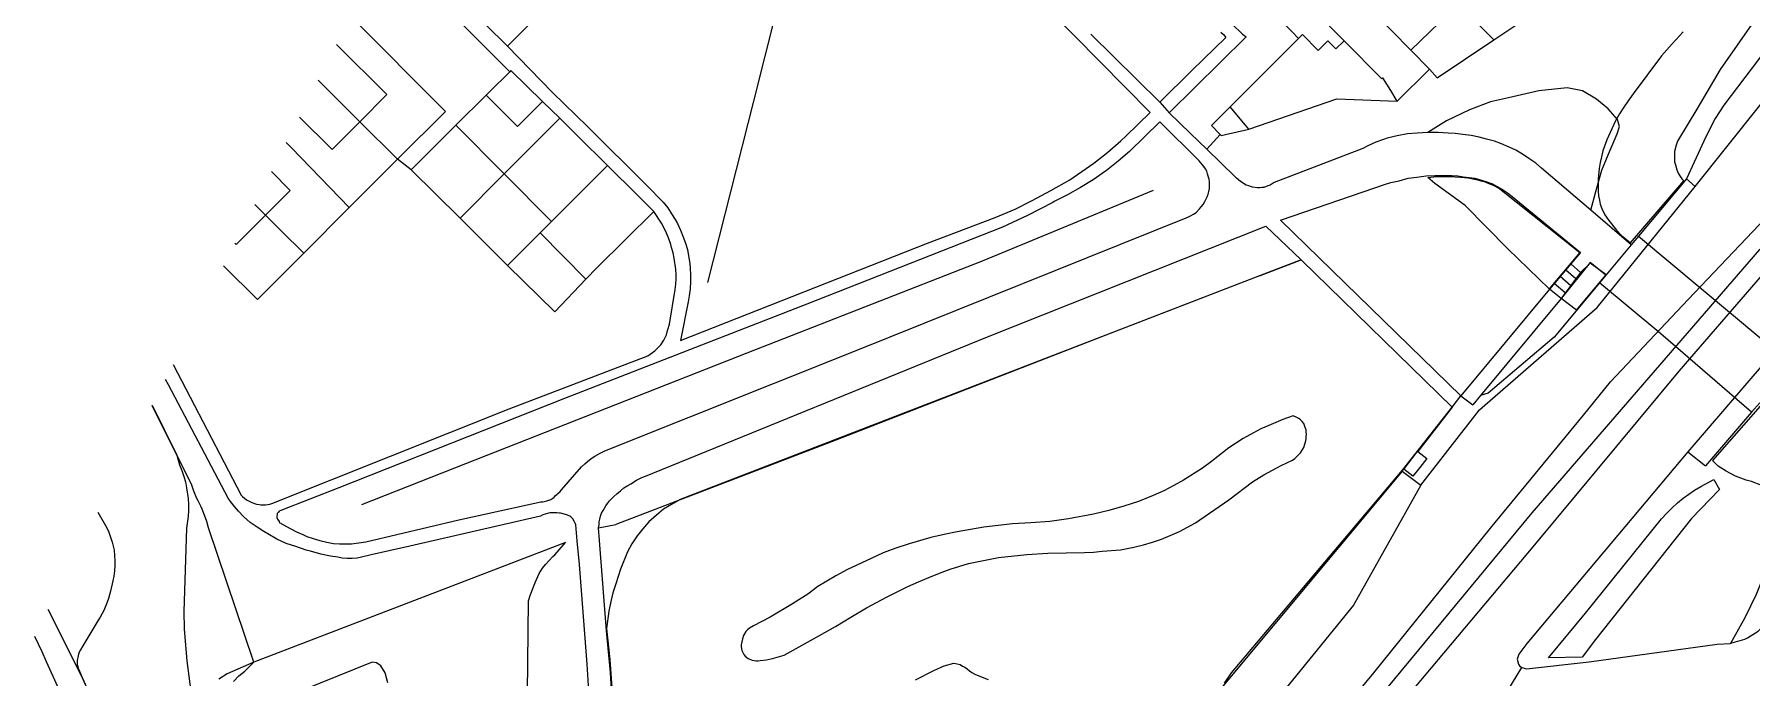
# Model space of a CAD drawing. Header units: millimetres. Extents: x 111502 to 977541, y 8702 to 1044108.
# Drawn here: x 972774.2 to 972991.1, y 471230.4 to 471311.6 of the extents above; entities that cross this region are included whole.
import ezdxf

# ---------------------------------------------------------------- set-up
doc = ezdxf.new("R2010")
doc.units = ezdxf.units.MM
doc.header["$LTSCALE"] = 0.25
doc.layers.add('X HVSS Site Background', color=8, linetype='Continuous')

# ---------------------------------------------------------------- blocks, each defined once
blk = doc.blocks.new('OS MAP')
at = {"layer": 'X HVSS Site Background'}
for points in [[(486843.81, 235930.32), (486842.6, 235928.8), (486840.4, 235926), (486829.55, 235911.2), (486823.7, 235903), (486822.85, 235901.75), (486821.5, 235900.1), (486821, 235899.55), (486819.75, 235898.3), (486819.5, 235898), (486803.8, 235882.5), (486795.3, 235873.75), (486793.1, 235871.55), (486788.25, 235866.4), (486783.85, 235861.45), (486776.2, 235853.1), (486773.8, 235849.85), (486769.4, 235844.1), (486768.3, 235842.4), (486767.15, 235840.1), (486764.7, 235834.8)], [(486765.8, 235833.8), (486778.15, 235849.25), (486785.75, 235858.35), (486798.2, 235872.5), (486805.55, 235880.35), (486819.75, 235894.7), (486825.45, 235900.15), (486837.8, 235911.2), (486850.4, 235921.6), (486852.2, 235922.98)], [(486676.81, 235712.59), (486707.95, 235747.45), (486725.05, 235768.25), (486745.2, 235792.6), (486773.95, 235825.85), (486807.15, 235862.1), (486832.8, 235887.5), (486862.11, 235914.3)], [(486705.9, 235853.3), (486706.2, 235853), (486706.5, 235852.65), (486702.2, 235848.45), (486698.2, 235844.45)], [(486718.15, 235763.85), (486725.2, 235772.4), (486739.95, 235790.65), (486751.7, 235804.95), (486755.1, 235809.15), (486764.9, 235819.55), (486776.3, 235831.55)], [(486774.25, 235822.65), (486763.75, 235810.5), (486745.5, 235788.55), (486720.95, 235759.35)], [(486635.45, 235831.85), (486636.05, 235831.1), (486636.5, 235830.35), (486636.95, 235829.65), (486637.25, 235829.15), (486637.65, 235828.3), (486637.95, 235827.55), (486638.25, 235826.65), (486638.5, 235825.85), (486638.8, 235824.05), (486638.85, 235823.5), (486638.9, 235822.65), (486638.9, 235821.8), (486638.85, 235820.9), (486638.75, 235820), (486638.6, 235819.25), (486637.65, 235814.35), (486668.85, 235826.65), (486677.4, 235829.9), (486679.9, 235830.95), (486682.05, 235832.05), (486684.4, 235833.3), (486686.8, 235834.65), (486689.85, 235836.75), (486691.6, 235838.15), (486693.25, 235839.6), (486693.9, 235840.15), (486696.95, 235843.15), (486687.4, 235852.85), (486652.6, 235888)], [(486655.85, 235880), (486651.1, 235861.5), (486646.85, 235844.6), (486641.05, 235821.7)], [(486764.3, 235853.35), (486762.9, 235851.85), (486761.55, 235850.3), (486757.95, 235845.5), (486757.35, 235844.65), (486756.8, 235843.85), (486756.25, 235843), (486755.75, 235842.1), (486755.25, 235841.1), (486754.65, 235839.7), (486754.15, 235838.3), (486753.95, 235837.55), (486753.8, 235836.85), (486753.65, 235836.1), (486753.55, 235834.8), (486753.55, 235833.2), (486753.6, 235832.65), (486753.7, 235832.1), (486753.8, 235831.6), (486754, 235831.05), (486754.4, 235830.25), (486754.9, 235829.5), (486755.85, 235828.3), (486756.45, 235827.65), (486757.64, 235826.71), (486764.35, 235834.51)], [(486789.1, 235872.4), (486784.25, 235867.55), (486780.15, 235862.9), (486775.1, 235857.45), (486768.95, 235848.6), (486766, 235843.6), (486763.55, 235839.55), (486763.4, 235839.05), (486763.2, 235838.25), (486763.2, 235836.95), (486763.3, 235836.55), (486763.5, 235835.9), (486763.65, 235835.5), (486763.85, 235835.15), (486764.1, 235834.8), (486764.35, 235834.51)], [(486616.1, 235848.3), (486600.42, 235863.98)], [(486615.8, 235851.55), (486602, 235865.15)], [(486710.43, 235863.3), (486706.75, 235859.45), (486706.6, 235859.2), (486706.45, 235858.9), (486706.25, 235858.3), (486706.2, 235858), (486706.15, 235857.85), (486706.15, 235856.95), (486706.2, 235856.85), (486706.3, 235855.95), (486706.45, 235855.5), (486706.55, 235855.25), (486706.7, 235855.05), (486706.9, 235854.8), (486707.05, 235854.6), (486707.25, 235854.4), (486707.3, 235854.3), (486708.6, 235853.05), (486709.1, 235852.7), (486699.35, 235843.1)], [(486729.9, 235851.05), (486717.75, 235863.4)], [(486715.7, 235852.5), (486714.9, 235853.35), (486711.3, 235857), (486713.86, 235859.54), (486714.06, 235859.74)], [(486721.45, 235852.23), (486714.06, 235859.74)], [(486621.85, 235857.6), (486615.8, 235851.55)], [(486740.38, 235852.32), (486747.7, 235857.2)], [(486595.99, 235855.3), (486607.95, 235843.3), (486601.9, 235837.25)], [(486735.9, 235856.85), (486729.9, 235851.05)], [(486740.38, 235852.32), (486739.9, 235852.8), (486735.91, 235856.84), (486735.91, 235856.85), (486735.9, 235856.85)], [(486698.2, 235844.45), (486689.45, 235853.05)], [(486716.19, 235853.01), (486715.7, 235852.5)], [(486721.45, 235852.23), (486720.39, 235851.2), (486719.4, 235852.21), (486718.17, 235851), (486716.19, 235853.01)], [(486594.17, 235851.73), (486600.55, 235845.45), (486597.15, 235842)], [(486633.4, 235833.95), (486625.9, 235841.4), (486621.45, 235845.7), (486615.8, 235851.55)], [(486715.7, 235852.5), (486707.08, 235843.88)], [(486728.17, 235844.61), (486727.35, 235845.94), (486726.35, 235847.55), (486726.2, 235847.4), (486721.45, 235852.23)], [(486729.9, 235851.05), (486732.25, 235848.65)], [(486732.25, 235848.65), (486733.2, 235847.53), (486740.38, 235852.32)], [(486616.1, 235848.3), (486613.51, 235845.75), (486613.1, 235845.35)], [(486620.2, 235844.55), (486616.2, 235848.45), (486616.1, 235848.3)], [(486732.25, 235848.65), (486728.17, 235844.61)], [(486597.15, 235842), (486591.88, 235847.24)], [(486752.62, 235830.81), (486753.24, 235833.18), (486754.01, 235835.86), (486754.81, 235837.8), (486755.93, 235840.45), (486756.22, 235841.38), (486756, 235842.27), (486754.8, 235843.63), (486753.35, 235844.84), (486751.55, 235845.89), (486749.61, 235846.27), (486746.03, 235845.91), (486742.2, 235845.02), (486739.94, 235844.49), (486737.3, 235843.49), (486734.39, 235842.12), (486732.05, 235840.65)], [(486613.1, 235845.35), (486609.25, 235841.55)], [(486620.2, 235844.55), (486617.05, 235841.4), (486613.1, 235845.35)], [(486622.4, 235842.45), (486620.2, 235844.55)], [(486698.2, 235844.45), (486699.35, 235843.1)], [(486709.41, 235841.07), (486720.52, 235844.87), (486728.17, 235844.61)], [(486586.65, 235792), (486586.75, 235791.8), (486586.95, 235791.5), (486587, 235791.35), (486587.15, 235791.3), (486587.25, 235791.2), (486587.4, 235791.15), (486588.4, 235790.6), (486589.15, 235790.2), (486589.95, 235789.85), (486590.45, 235789.6), (486591.25, 235789.35), (486592.1, 235789.1), (486592.95, 235788.9), (486593.8, 235788.75), (486594.55, 235788.7), (486596.1, 235788.7), (486597.6, 235788.9), (486597.9, 235788.95), (486609.65, 235791.7), (486620, 235794), (486620.25, 235794), (486620.75, 235794.1), (486621.25, 235794.3), (486621.5, 235794.45), (486621.7, 235794.6), (486621.85, 235794.8), (486622, 235794.9), (486622.1, 235795), (486622.45, 235795.3), (486622.6, 235795.5), (486625.15, 235798.4), (486625.55, 235798.8), (486625.9, 235799.1), (486626.35, 235799.45), (486626.8, 235799.75), (486627.5, 235800.15), (486628.1, 235800.45), (486660.05, 235813.2), (486701.5, 235829.85), (486701.8, 235830), (486702.15, 235830.15), (486702.45, 235830.3), (486702.75, 235830.55), (486703.2, 235831), (486703.4, 235831.25), (486703.65, 235831.55), (486703.85, 235831.9), (486704.15, 235832.5), (486704.3, 235832.85), (486704.35, 235833.2), (486704.45, 235833.55), (486704.45, 235834.4), (486704.4, 235834.75), (486704.3, 235835.1), (486704.2, 235835.4), (486704.1, 235835.75), (486703.95, 235836.05), (486703.75, 235836.35), (486703.55, 235836.55), (486703.15, 235837.05), (486698.2, 235842), (486694.35, 235838.25), (486692.9, 235837), (486691.45, 235835.85), (486691.3, 235835.75), (486689.75, 235834.65), (486688.15, 235833.7), (486686.5, 235832.75), (486684.85, 235831.9), (486684.65, 235831.8), (486681.45, 235830.15), (486678.3, 235828.7), (486653.6, 235818.95), (486623, 235807.05), (486594.5, 235795.75), (486587.15, 235792.9), (486586.95, 235792.8), (486586.85, 235792.7), (486586.7, 235792.5), (486586.65, 235792)], [(486597.15, 235842), (486593.65, 235838.5), (486589.5, 235842.59)], [(486601.9, 235837.25), (486597.15, 235842)], [(486622.4, 235842.45), (486615.35, 235835.4)], [(486628.4, 235836.45), (486624.65, 235840.15), (486622.4, 235842.45)], [(486704.1, 235838.55), (486702.06, 235840.51), (486699.35, 235843.1)], [(486707.08, 235843.88), (486704.7, 235841.5), (486705.8, 235840.4)], [(486709.41, 235841.07), (486709.02, 235841.55), (486707.08, 235843.88)], [(486603.6, 235835.9), (486609.25, 235841.55)], [(486609.25, 235841.55), (486615.35, 235835.4)], [(486732.05, 235840.65), (486730.7, 235840.55), (486729.45, 235840.45), (486728.15, 235840.2), (486726.9, 235839.9), (486726.45, 235839.75), (486725.45, 235839.4), (486724.45, 235838.95), (486723.8, 235838.6), (486712.6, 235834.3), (486712.1, 235834), (486711.8, 235833.9), (486711.3, 235833.7), (486711.1, 235833.7), (486710.8, 235833.65), (486710.5, 235833.65), (486709.9, 235833.75), (486709.65, 235833.8), (486709.4, 235833.9), (486709.1, 235834), (486708.35, 235834.45), (486707.85, 235834.85), (486707.7, 235835.05), (486704.1, 235838.55)], [(486705.8, 235840.4), (486704.1, 235838.55)], [(486705.8, 235840.4), (486705.94, 235840.26), (486709.41, 235841.07)], [(486752.62, 235830.81), (486746.4, 235836.15), (486745.65, 235836.75), (486744.8, 235837.35), (486744, 235837.9), (486743.15, 235838.4), (486742.3, 235838.8), (486741.35, 235839.2), (486740.45, 235839.55), (486739.45, 235839.8), (486738.5, 235840.05), (486737.5, 235840.25), (486736.45, 235840.4), (486735.5, 235840.5), (486734.6, 235840.55), (486733.35, 235840.65), (486732.05, 235840.65)], [(486595.8, 235831.15), (486588.5, 235838.7), (486587.85, 235839.35)], [(486585.98, 235835.69), (486588.35, 235833.3), (486585.2, 235830.2)], [(486601.9, 235837.25), (486595.8, 235831.15)], [(486603.6, 235835.9), (486601.9, 235837.25)], [(486609.8, 235829.8), (486603.6, 235835.9)], [(486615.35, 235835.4), (486609.8, 235829.8)], [(486615.35, 235835.4), (486621.35, 235829.4)], [(486628.4, 235836.45), (486625.2, 235833.25), (486621.35, 235829.4)], [(486634.25, 235830.65), (486632.2, 235832.7), (486628.4, 235836.45)], [(486697.35, 235833.3), (486675.75, 235824.4), (486646, 235812.75), (486610.5, 235798.8), (486597.35, 235793.6)], [(486633.4, 235833.95), (486635.45, 235831.85)], [(486736.2, 235807.4), (486713.4, 235829.55), (486726.8, 235834.15), (486727.35, 235834.3), (486728.4, 235834.55), (486729.55, 235834.85), (486730.65, 235835), (486731.8, 235835.15), (486732.9, 235835.2), (486735.05, 235835.2), (486735.8, 235835.15), (486736.5, 235835.05), (486737.25, 235834.95), (486737.95, 235834.85), (486739.35, 235834.45), (486740.05, 235834.2), (486740.2, 235834.15), (486740.8, 235833.8), (486741.45, 235833.45), (486742.1, 235833), (486742.7, 235832.55), (486751.3, 235825.5), (486750.1, 235824.05)], [(486732.9, 235834.2), (486732.03, 235834.96), (486733.18, 235835.06), (486733.98, 235835.09), (486734.77, 235835.09), (486736.16, 235835.01), (486736.65, 235834.95), (486737.14, 235834.89), (486737.93, 235834.75), (486738.33, 235834.66), (486738.73, 235834.55), (486739.13, 235834.43), (486739.52, 235834.29), (486740.07, 235834.07), (486740.44, 235833.89), (486741.11, 235833.53), (486751.23, 235825.5), (486747.35, 235820.9)], [(486747.35, 235820.9), (486742.15, 235825.95), (486736.75, 235831.4), (486732.9, 235834.2)], [(486753.4, 235818.55), (486765.8, 235833.8)], [(486764.7, 235834.8), (486758.63, 235827.56), (486757.7, 235826.45)], [(486764.7, 235834.8), (486765.8, 235833.8)], [(486585.2, 235830.2), (486583.86, 235831.53)], [(486595.8, 235831.15), (486590.05, 235825.4)], [(486573.55, 235811.34), (486582.15, 235794.85), (486582.3, 235794.65), (486582.8, 235794.25), (486583.5, 235793.9), (486584.1, 235793.7), (486584.4, 235793.65), (486584.65, 235793.6), (486585.2, 235793.6), (486585.5, 235793.65), (486585.75, 235793.7), (486586, 235793.8), (486616, 235805.75), (486633.5, 235812.45), (486634.4, 235813.05), (486635.15, 235813.8), (486635.55, 235814.4), (486635.85, 235815.1), (486635.95, 235815.45), (486636.05, 235815.75), (486636.25, 235816.45), (486636.95, 235820.8), (486637.05, 235821.5), (486637.1, 235822.15), (486637.1, 235822.65), (486637.05, 235823.35), (486636.85, 235824.75), (486636.7, 235825.45), (486636.5, 235826.1), (486636.4, 235826.5), (486636.1, 235827.35), (486635.75, 235828.2), (486635.25, 235829.2), (486634.25, 235830.65)], [(486585.2, 235830.2), (486581.5, 235826.5), (486581.36, 235826.64)], [(486587.19, 235828.23), (486585.2, 235830.2)], [(486615.8, 235823.85), (486609.8, 235829.8)], [(486621.35, 235829.4), (486619.91, 235827.96)], [(486625.69, 235822.13), (486627.1, 235823.6), (486634.25, 235830.65)], [(486627.3, 235790.7), (486627.35, 235791.1), (486627.35, 235791.45), (486627.45, 235791.8), (486627.55, 235792.2), (486627.65, 235792.55), (486627.85, 235792.9), (486628.05, 235793.2), (486628.2, 235793.5), (486628.4, 235793.8), (486628.65, 235794.1), (486629.2, 235794.65), (486629.6, 235795), (486630.05, 235795.4), (486630.5, 235795.75), (486631, 235796.05), (486631.35, 235796.25), (486632.1, 235796.75), (486632.85, 235797.1), (486633, 235797.15), (486676.4, 235814.85), (486711.55, 235828.8), (486716.05, 235824.55)], [(486757.7, 235826.45), (486752.62, 235830.81)], [(486590.05, 235825.4), (486587.19, 235828.23)], [(486619.91, 235827.96), (486615.8, 235823.85)], [(486619.91, 235827.96), (486625.69, 235822.13)], [(486758.63, 235827.56), (486778.05, 235811.32)], [(486590.05, 235825.4), (486584.2, 235819.55), (486579.9, 235823.79)], [(486667.3, 235771.5), (486669.65, 235772.7), (486670.95, 235773.3), (486672.15, 235773.6), (486672.6, 235773.55), (486672.95, 235773.45), (486673.25, 235773.25), (486673.55, 235773.1), (486673.85, 235772.9), (486674.15, 235772.65), (486674.45, 235772.45), (486674.8, 235772.25), (486675.1, 235772.1), (486676.5, 235771.55)], [(486706.35, 235771.1), (486707.25, 235772.4), (486728.85, 235798), (486735.1, 235805.95), (486716.05, 235824.55), (486710.75, 235822.55), (486637.6, 235794.3), (486636.2, 235793.5), (486635.5, 235793.05), (486634.9, 235792.55), (486634.25, 235792), (486633.65, 235791.45), (486633.1, 235790.85), (486632.15, 235789.7), (486631.5, 235788.7), (486630.95, 235787.7), (486630.05, 235785.5), (486629.45, 235783.65), (486629.1, 235782.5), (486628.85, 235781.4), (486628.6, 235780.2), (486628.3, 235778), (486628.7, 235774.1), (486629.25, 235766.4)], [(486710.75, 235822.55), (486716.05, 235824.55)], [(486716.05, 235824.55), (486735.1, 235805.95)], [(486757.7, 235826.45), (486754.55, 235822.65)], [(486625.69, 235822.13), (486621.75, 235818), (486615.8, 235823.85)], [(486710.75, 235822.55), (486690.6, 235814.75), (486657.25, 235801.8), (486629.45, 235791.15)], [(486754.55, 235822.65), (486753.73, 235821.67), (486748, 235814.8), (486739.65, 235807.7)], [(486750.1, 235824.05), (486747.4, 235820.85)], [(486750.07, 235821.29), (486748.75, 235822.45)], [(486750.8, 235818.2), (486754.5, 235822.6), (486752.55, 235824.2), (486748.85, 235819.65)], [(486751.3, 235822.95), (486748.85, 235819.65)], [(486750.72, 235822.17), (486749.44, 235823.26)], [(486751.3, 235822.95), (486750.1, 235824.05)], [(486754.55, 235822.65), (486752.55, 235824.15), (486751.3, 235822.95)], [(486747.4, 235820.85), (486736.2, 235807.4)], [(486748.85, 235819.65), (486747.4, 235820.85)], [(486749.39, 235820.38), (486747.99, 235821.55)], [(486772.92, 235805.3), (486761.45, 235815.2), (486753.73, 235821.67)], [(486738.55, 235805.6), (486740.55, 235807.35), (486753.4, 235818.55)], [(486748.85, 235819.65), (486738.69, 235807.44)], [(486750.8, 235818.2), (486748.85, 235819.65)], [(486781.85, 235820.05), (486764.85, 235800.3)], [(486626.5, 235763.4), (486625.85, 235773.5), (486624.9, 235786.1), (486624.6, 235789.05), (486624.4, 235791.1), (486624.35, 235791.3), (486624.25, 235791.45), (486624.05, 235791.85), (486623.8, 235792.1), (486623.65, 235792.2), (486623.45, 235792.25), (486623.3, 235792.35), (486622.5, 235792.55), (486622.35, 235792.55), (486622, 235792.6), (486621.15, 235792.6), (486620.85, 235792.5), (486620.55, 235792.45), (486620.25, 235792.35), (486619.95, 235792.2), (486603.45, 235788.4), (486598.55, 235787.3), (486597.35, 235787), (486596.8, 235786.9), (486596.15, 235786.85), (486595.55, 235786.85), (486594.9, 235786.9), (486594.35, 235787), (486593.45, 235787.15), (486592.2, 235787.4), (486590.9, 235787.75), (486590.35, 235787.9), (486589.05, 235788.35), (486587.85, 235788.75), (486586.65, 235789.3), (486585.5, 235789.95), (486585, 235790.25), (486584.15, 235790.8), (486583.3, 235791.4), (486582.5, 235792.1), (486581.8, 235792.8), (486581.3, 235793.4), (486580.8, 235794.05), (486580.5, 235794.45), (486572.95, 235808.75), (486572.58, 235809.45)], [(486735.1, 235805.95), (486736.2, 235807.4)], [(486736.2, 235807.4), (486737.7, 235806.25)], [(486738.69, 235807.44), (486737.7, 235806.25)], [(486739.65, 235807.7), (486738.69, 235807.44)], [(486583.75, 235773.75), (486578, 235790.7), (486577.8, 235791.5), (486577.5, 235792.3), (486577.2, 235793.05), (486577.1, 235793.35), (486576.7, 235794.1), (486576.55, 235794.4), (486576.15, 235795.35), (486575.9, 235796.1), (486570.91, 235806.17)], [(486570.92, 235806.19), (486574, 235799.9), (486574.35, 235798.65), (486574.65, 235797.95), (486574.9, 235797.2), (486575.1, 235796.5), (486575.25, 235795.75), (486575.45, 235794.4), (486575.5, 235793.65), (486575.5, 235792.9), (486575.45, 235792.15), (486575.25, 235790.65), (486574.9, 235780.15), (486574.95, 235777.95), (486575.1, 235775.9), (486575.3, 235773.9), (486575.8, 235770.05)], [(486735.1, 235805.95), (486730.75, 235800.36)], [(486731.15, 235796.1), (486738.55, 235805.6)], [(486773.95, 235806.5), (486772.92, 235805.3), (486767.1, 235798.55)], [(486777.24, 235794.76), (486779.11, 235802.29), (486777.55, 235803.1), (486776.19, 235804.04), (486773.99, 235806.08), (486767.99, 235799.21)], [(486770.32, 235776.15), (486770.74, 235776.92), (486772.11, 235779.39), (486773.54, 235782.34), (486774.77, 235785.37), (486776.12, 235789.46), (486777.3, 235793.6), (486778.42, 235797.84), (486779.52, 235802.42), (486778.9, 235802.7), (486778, 235803.2), (486777.05, 235803.8), (486776.75, 235804), (486773.95, 235806.5)], [(486716.35, 235803.9), (486716.15, 235804.15), (486715.95, 235804.35), (486715.75, 235804.5), (486715.5, 235804.65), (486715, 235804.85), (486713.7, 235804.4), (486711.95, 235803.65), (486710.95, 235803.2), (486710, 235802.7), (486708.7, 235802), (486706.9, 235800.8), (486704.7, 235799.1), (486703.55, 235798.25), (486701.15, 235796.75), (486699.95, 235796.05), (486698.7, 235795.4), (486697.35, 235794.8), (486695.5, 235794.05), (486693.65, 235793.45), (486691.75, 235792.9), (486689.8, 235792.45), (486686.65, 235791.85), (486684.3, 235791.5), (486681.9, 235791.35), (486679.55, 235791.2), (486675.95, 235790.8), (486674.25, 235790.5), (486672.6, 235790.2), (486670.95, 235789.85), (486669.25, 235789.5), (486666.5, 235788.7), (486664.85, 235788.15), (486663.25, 235787.55), (486661.7, 235786.85), (486658.75, 235785.45), (486657.25, 235784.65), (486655, 235783.3), (486653.7, 235782.35), (486651.8, 235781.1), (486648.95, 235779.45), (486646.85, 235778.35), (486646.35, 235778.05), (486646.1, 235777.85), (486645.9, 235777.6), (486645.6, 235777.1), (486645.45, 235776.7), (486645.3, 235775.95), (486645.3, 235775.7), (486645.4, 235775.2), (486645.5, 235774.95), (486645.65, 235774.7), (486645.8, 235774.5), (486646.2, 235774.2), (486646.7, 235774), (486647.2, 235773.9), (486647.45, 235773.9), (486647.7, 235773.95), (486648.5, 235774.05), (486649.25, 235774.2), (486650.75, 235774.65), (486655.2, 235777.1), (486657.2, 235778.25), (486659.15, 235779.45), (486661.15, 235780.6), (486663.75, 235782), (486666.35, 235783.3), (486667.7, 235783.9), (486669, 235784.45), (486670.35, 235785), (486671.7, 235785.5), (486674, 235786.2), (486675.9, 235786.6), (486677.8, 235786.95), (486681.4, 235787.35), (486684.05, 235787.5), (486688.65, 235787.6), (486689.8, 235787.65), (486690.9, 235787.75), (486693.2, 235787.95), (486694.9, 235788.25), (486696.1, 235788.55), (486697.25, 235788.9), (486698.4, 235789.3), (486699.5, 235789.75), (486700.65, 235790.25), (486702.7, 235791.35), (486706.9, 235794.25), (486709.9, 235796.5), (486711.3, 235797.4), (486713.5, 235798.6), (486714.95, 235799.25), (486715.25, 235799.45), (486715.75, 235799.95), (486715.95, 235800.2), (486716.15, 235800.5), (486716.35, 235800.85), (486716.45, 235801.15), (486716.6, 235801.7), (486716.65, 235802), (486716.65, 235802.25), (486716.7, 235802.55), (486716.65, 235802.85), (486716.65, 235803.1), (486716.55, 235803.4), (486716.35, 235803.9)], [(486729.01, 235798.11), (486729.06, 235798.18), (486730.7, 235800.29), (486730.75, 235800.36)], [(486730.75, 235800.36), (486731.89, 235799.47), (486731.01, 235798.34)], [(486764.85, 235800.3), (486744.55, 235776.1), (486743.53, 235774.76), (486743.33, 235774.14), (486743.48, 235773.5), (486743.62, 235773.3), (486743.89, 235773.07)], [(486764.85, 235800.3), (486767.1, 235798.55)], [(486777.24, 235794.76), (486776.8, 235794.95), (486774.2, 235796.05), (486772.9, 235796.55), (486772.25, 235796.75), (486771.55, 235797), (486770.9, 235797.25), (486769.7, 235797.85), (486768.7, 235798.5), (486767.99, 235799.21)], [(486728.8, 235797.85), (486704.65, 235768.95), (486685.75, 235746.5), (486676.45, 235735.9), (486675.15, 235734.4)], [(486728.8, 235797.85), (486729.01, 235798.11)], [(486728.8, 235797.85), (486731.15, 235796.1)], [(486730.14, 235797.23), (486729.01, 235798.11)], [(486731.01, 235798.34), (486730.14, 235797.23)], [(486747.25, 235774.31), (486751.95, 235779.95), (486761.55, 235791.85), (486762.2, 235792.55), (486762.85, 235793.2), (486763.55, 235793.85), (486764.3, 235794.45), (486765.7, 235795.45), (486766.5, 235795.95), (486768.15, 235796.8), (486768.85, 235795.55)], [(486731.15, 235796.1), (486722.65, 235780.95)], [(486768.85, 235795.55), (486765.35, 235791.9), (486753.2, 235776.6), (486751.54, 235774.39), (486747.25, 235774.31)], [(486564.03, 235792.69), (486565.2, 235790.7), (486565.45, 235790.15), (486565.65, 235789.55), (486565.85, 235788.9), (486566.1, 235787.9), (486566.15, 235787.2), (486566.2, 235786.55), (486566.2, 235785.95), (486566.15, 235785.3), (486566.05, 235784.6), (486565.95, 235784), (486565.65, 235782.7), (486565.4, 235781.8), (486565.1, 235781), (486564.75, 235780.2), (486564.35, 235779.45), (486564.05, 235778.95), (486562.15, 235775.8), (486561.85, 235775.3), (486561.7, 235775), (486561.6, 235774.75), (486561.55, 235774.55), (486561.45, 235773.95), (486561.45, 235773.45), (486561.5, 235773.2), (486561.55, 235773), (486561.65, 235772.8), (486562.08, 235771.83)], [(486627.3, 235790.7), (486629.45, 235791.15)], [(486632.45, 235726.25), (486631.05, 235735.95), (486630.6, 235738.4), (486630.3, 235739.5), (486630.15, 235740.65), (486630.1, 235740.95), (486630, 235742.15), (486629.9, 235743.3), (486629.9, 235743.9), (486629.65, 235746.9), (486629.8, 235749.15), (486629.8, 235754.3), (486629.7, 235755.5), (486629.65, 235755.9), (486629.35, 235762.95), (486628.8, 235772.45), (486628.3, 235777.7), (486627.4, 235789.1), (486627.3, 235790.7)], [(486615.5, 235739.25), (486618.15, 235754.3), (486618.45, 235781.5), (486618.7, 235782.3), (486618.8, 235782.6), (486619.1, 235783.4), (486619.45, 235784.2), (486619.8, 235784.95), (486620.2, 235785.6), (486620.6, 235786.1), (486621.5, 235787.1), (486621.75, 235787.3), (486623.1, 235788.85), (486602.95, 235781.1), (486583.75, 235773.75)], [(486571.1, 235751.75), (486562, 235772), (486557.75, 235780.39)], [(486722.65, 235780.95), (486702.65, 235756.35), (486691.4, 235742.55), (486689.65, 235740.65), (486687.65, 235738.6), (486686.9, 235737.95), (486684.75, 235736.05), (486682.45, 235734.25), (486680.15, 235732.5), (486677.6, 235730.8), (486675.6, 235729.6), (486672.6, 235728), (486669.65, 235726.45), (486667.85, 235725.65), (486665.05, 235724.45), (486662.15, 235723.4), (486659.3, 235722.45), (486656.85, 235721.85), (486656.79, 235721.84)], [(486556.03, 235777.02), (486556.95, 235775.1), (486557.5, 235773.85), (486566, 235755.2), (486570.35, 235745.45), (486572.7, 235740.8), (486573.65, 235739.15), (486574.65, 235737.55), (486575.8, 235736), (486576.05, 235735.6), (486577.25, 235734.15), (486578.5, 235732.65), (486579.85, 235731.3), (486581.25, 235730), (486582.7, 235728.7), (486584.3, 235727.6), (486585.6, 235726.6), (486587.2, 235725.65), (486588.85, 235724.7), (486590.6, 235723.9), (486592.26, 235723.19)], [(486770.32, 235776.15), (486772.05, 235776.67), (486772.4, 235776.83), (486773.76, 235777.68), (486774.81, 235778.73)], [(486743.89, 235773.07), (486744.5, 235772.9), (486752.42, 235773.78), (486768.59, 235776.02), (486770.2, 235776.12), (486770.25, 235776.13), (486770.32, 235776.15)], [(486583.75, 235773.75), (486580.36, 235772.29), (486579.33, 235771.58)], [(486600.67, 235771.15), (486600.33, 235772.39), (486599.77, 235773.29), (486599.22, 235773.68), (486598.71, 235773.73), (486587.76, 235769.31)], [(486581.17, 235771.32), (486581.86, 235772.02), (486582.6, 235772.59), (486583.75, 235773.75)], [(486741.09, 235768.45), (486743.89, 235773.07)], [(486562.08, 235771.83), (486571.1, 235751.75), (486572.85, 235748.55), (486573.02, 235748.2)]]:
    blk.add_lwpolyline(points, dxfattribs=at)

msp = doc.modelspace()

# ---------------------------------------------------------------- block references
at = {"lineweight": 0}
msp.add_blockref('OS MAP', (486218.2, 235458.61), dxfattribs=at)

doc.saveas('drawing.dxf')
